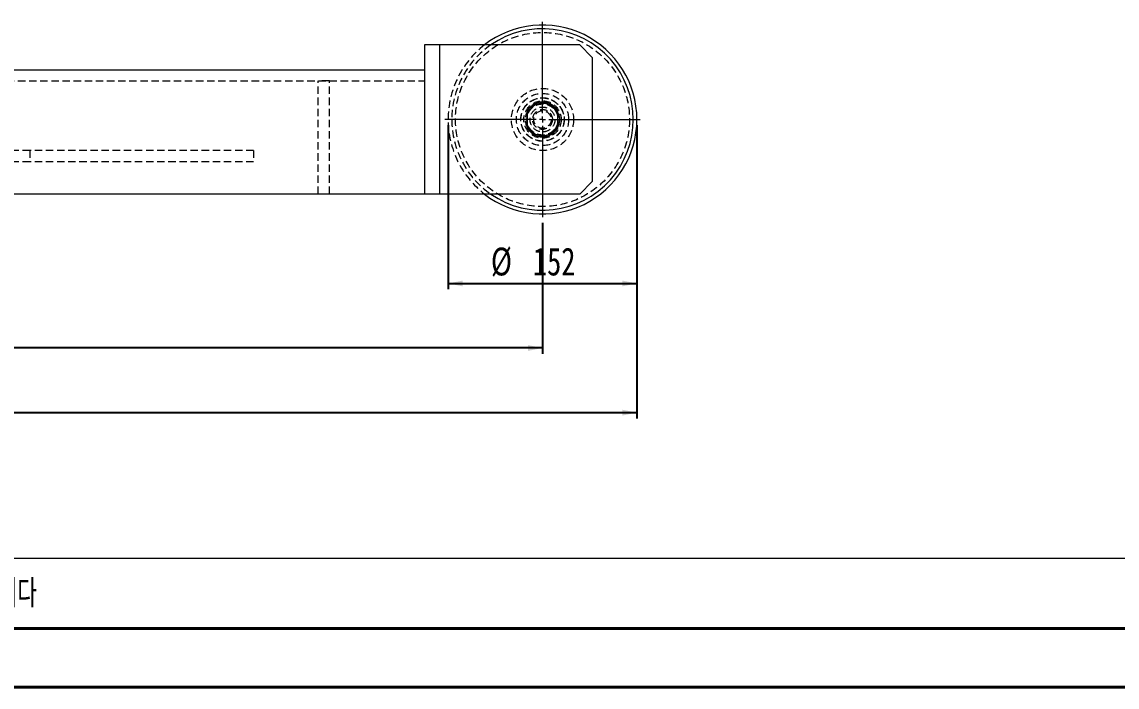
# Model space of a CAD drawing. Header units: millimetres. Extents: x 0 to 3953, y 1 to 2793.
# Drawn here: x 1233 to 2115, y 1 to 536 of the extents above; entities that cross this region are included whole.
import ezdxf

# ---------------------------------------------------------------- set-up
doc = ezdxf.new("R2010")
doc.units = ezdxf.units.MM
doc.header["$LTSCALE"] = 4.7
doc.linetypes.add('HIDDEN', pattern=[1.905, 1.27, -0.635])
doc.layers.add('D', color=1, linetype='Continuous')
doc.layers.add('SLD-0', color=7, linetype='Continuous', lineweight=15)
doc.styles.add('SLDTEXTSTYLE1', font='TXT', dxfattribs={"width": 0.75})
doc.styles.add('SLDTEXTSTYLE3', font='TXT', dxfattribs={"width": 0.688356, "bigfont": 'bigfont'})
doc.dimstyles.new('SLDDIMSTYLE0', dxfattribs={"dimtxt": 22.38375, "dimasz": 11.75, "dimexe": 0, "dimexo": 0.0625, "dimgap": 5.595937, "dimtad": 1, "dimrnd": 1e-09, "dimzin": 12, "dimdsep": 46, "dimtxsty": 'SLDTEXTSTYLE1', "dimsah": 1, "dimcen": 0.09, "dimadec": 0, "dimazin": 3, "dimtfac": 1, "dimtofl": 0, "dimtmove": 0, "dimatfit": 3, "dimfxl": 0, "dimfrac": 2, "dimtolj": 1, "dimtzin": 12, "dimarcsym": 0})

# ---------------------------------------------------------------- blocks, each defined once
blk = doc.blocks.new('_D_11')
at = {"layer": 'D'}
for p, q in [((1576.14, 452.94), (1576.14, 321.04)), ((1728.14, 452.94), (1728.14, 321.04)), ((1576.14, 325.69), (1728.14, 325.69))]:
    blk.add_line(p, q, dxfattribs=at)
for points in [[(1576.14, 325.69), (1587.89, 323.34), (1587.89, 328.04)], [(1728.14, 325.69), (1716.39, 328.04), (1716.39, 323.34)]]:
    blk.add_solid(points, dxfattribs=at)
at = {"layer": 'D', "char_height": 22.384, "attachment_point": 1, "style": 'SLDTEXTSTYLE1'}
for s, insert in [('%%c', (1610.63, 354.55)), ('152', (1644.42, 354.55))]:
    blk.add_mtext(s, dxfattribs=dict(at, insert=insert))
blk = doc.blocks.new('_D_12')
at = {"layer": 'D'}
for p, q in [((732.14, 377.44), (732.14, 269.14)), ((1652.14, 374.44), (1652.14, 269.14)), ((1652.14, 273.79), (732.14, 273.79))]:
    blk.add_line(p, q, dxfattribs=at)
for points in [[(732.14, 273.79), (743.89, 271.44), (743.89, 276.14)], [(1652.14, 273.79), (1640.39, 276.14), (1640.39, 271.44)]]:
    blk.add_solid(points, dxfattribs=at)
at = {"layer": 'D', "insert": (1167.34, 302.65), "char_height": 22.384, "attachment_point": 1, "style": 'SLDTEXTSTYLE1'}
blk.add_mtext('920', dxfattribs=at)
blk = doc.blocks.new('_D_19')
at = {"layer": 'D'}
for p, q in [((656.14, 452.94), (656.14, 217.14)), ((1728.14, 452.94), (1728.14, 217.14)), ((656.14, 221.79), (1728.14, 221.79))]:
    blk.add_line(p, q, dxfattribs=at)
for points in [[(656.14, 221.79), (667.89, 219.44), (667.89, 224.14)], [(1728.14, 221.79), (1716.39, 224.14), (1716.39, 219.44)]]:
    blk.add_solid(points, dxfattribs=at)
at = {"layer": 'D', "insert": (1159.07, 250.65), "char_height": 22.384, "attachment_point": 1, "style": 'SLDTEXTSTYLE1'}
blk.add_mtext('1072', dxfattribs=at)
blk = doc.blocks.new('SW_CENTERMARKSYMBOL_3')
at = {"layer": 'SLD-0', "color": 0}
for p, q in [((0, 5), (0, 78.5)), ((-5, 0), (-78.5, 0)), ((0, 0), (-2.5, 0)), ((0, 0), (0, 2.5)), ((0, 0), (0, -2.5)), ((0, 0), (2.5, 0)), ((5, 0), (78.5, 0)), ((0, -5), (0, -78.5))]:
    blk.add_line(p, q, dxfattribs=at)

msp = doc.modelspace()

# ---------------------------------------------------------------- linework, layer by layer
at = {"color": 7, "linetype": 'Continuous', "lineweight": 15}
for p, q in [((1569.144, 517.593), (1557.144, 517.593)), ((1557.144, 517.593), (1557.144, 397.593)), ((1569.144, 517.593), (1569.144, 397.593)), ((1682.144, 517.593), (1569.144, 517.593)), ((1692.144, 507.593), (1682.144, 517.593)), ((1692.144, 507.593), (1692.144, 407.593)), ((827.144, 497.593), (1557.144, 497.593)), ((1640.144, 462.593), (1640.144, 464.804)), ((1640.144, 452.593), (1640.144, 462.593)), ((1664.144, 464.804), (1664.144, 462.593)), ((1664.144, 462.593), (1664.144, 452.593)), ((1640.144, 450.382), (1640.144, 452.593)), ((1664.144, 452.593), (1664.144, 450.382)), ((1682.144, 397.593), (1692.144, 407.593)), ((1557.144, 397.593), (827.144, 397.593)), ((1569.144, 397.593), (1557.144, 397.593)), ((1682.144, 397.593), (1569.144, 397.593))]:
    msp.add_line(p, q, dxfattribs=at)
at = {"color": 7, "linetype": 'HIDDEN', "lineweight": 0}
for p, q in [((827.144, 488.593), (1557.144, 488.593)), ((1480.644, 488.593), (1471.644, 488.593)), ((1471.644, 397.593), (1471.644, 488.593)), ((1480.644, 397.593), (1480.644, 488.593)), ((1239.644, 432.593), (1219.644, 432.593)), ((1239.644, 432.593), (1239.644, 423.593)), ((1419.644, 432.593), (1239.644, 432.593)), ((1419.644, 432.593), (1419.644, 423.593)), ((1239.644, 423.593), (1219.644, 423.593)), ((1419.644, 423.593), (1239.644, 423.593))]:
    msp.add_line(p, q, dxfattribs=at)
at = {"color": 7, "linetype": 'Continuous', "lineweight": 0}
msp.add_line((3074.171, 104.409), (47.371, 104.409), dxfattribs=at)
at = {"color": 7, "linetype": 'Continuous', "lineweight": 40}
for p, q in [((47.371, 48.009), (3906.071, 48.009)), ((0.371, 1.009), (3953.071, 1.009))]:
    msp.add_line(p, q, dxfattribs=at)
at = {"color": 7, "linetype": 'HIDDEN', "lineweight": 0}
for radius in [70, 25, 21, 17.5, 17.333, 15, 13.667, 12.5, 10, 8, 7]:
    msp.add_circle((1652.144, 457.593), radius, dxfattribs=at)
at = {"color": 7, "linetype": 'Continuous', "lineweight": 15}
for radius, start, end in [(76, 0, 127.863646), (73, 235.277237, 124.722763), (14, 31.002719, 148.997281), (13, 22.619865, 157.380135), (76, 232.136354, 0), (13, 202.619865, 337.380135), (14, 211.002719, 328.997281)]:
    msp.add_arc((1652.144, 457.593), radius, start, end, dxfattribs=at)
at = {"color": 7, "linetype": 'HIDDEN', "lineweight": 0}
for radius, start, end in [(76, 127.863646, 232.136354), (73, 124.722763, 180), (73, 180, 235.277237)]:
    msp.add_arc((1652.144, 457.593), radius, start, end, dxfattribs=at)

# ---------------------------------------------------------------- block references
at = {"layer": 'SLD-0'}
msp.add_blockref('SW_CENTERMARKSYMBOL_3', (1652.144, 457.593), dxfattribs=at)

# ---------------------------------------------------------------- texts
at = {"color": 7, "linetype": 'Continuous', "lineweight": 0, "insert": (153.136, 87.518), "char_height": 22.38375, "attachment_point": 1, "style": 'SLDTEXTSTYLE3'}
msp.add_mtext('본 설계 도면은 (주)진양기계제작소 기술 자산 이므로 무단 복제하거나 은익 했을경우 어떠한 불 이익의 법적 조치가 있을 수 있습니다', dxfattribs=at)

# ---------------------------------------------------------------- dimensions: what is measured, and where the dimension line sits
at = {"layer": 'D'}
for base, p1, p2, picture, middle in [((1728.144, 221.793), (656.144, 457.593), (1728.144, 457.593), '_D_19', (1192.144, 221.793)), ((732.144, 273.793), (1652.144, 379.093), (732.144, 382.093), '_D_12', (1192.144, 273.793))]:
    dim = msp.add_linear_dim(base=base, p1=p1, p2=p2, dimstyle='SLDDIMSTYLE0', dxfattribs=at)
    dim.commit()
    dim.dimension.update_dxf_attribs({"geometry": picture, "text_midpoint": middle, "dimtype": 160})
dim = msp.add_linear_dim(base=(1728.144, 325.695), p1=(1576.144, 457.593), p2=(1728.144, 457.593), text='%%c<>', dimstyle='SLDDIMSTYLE0', dxfattribs=at)
dim.commit()
dim.dimension.update_dxf_attribs({"geometry": '_D_11', "text_midpoint": (1652.332, 325.695), "dimtype": 160})

doc.saveas('drawing.dxf')
